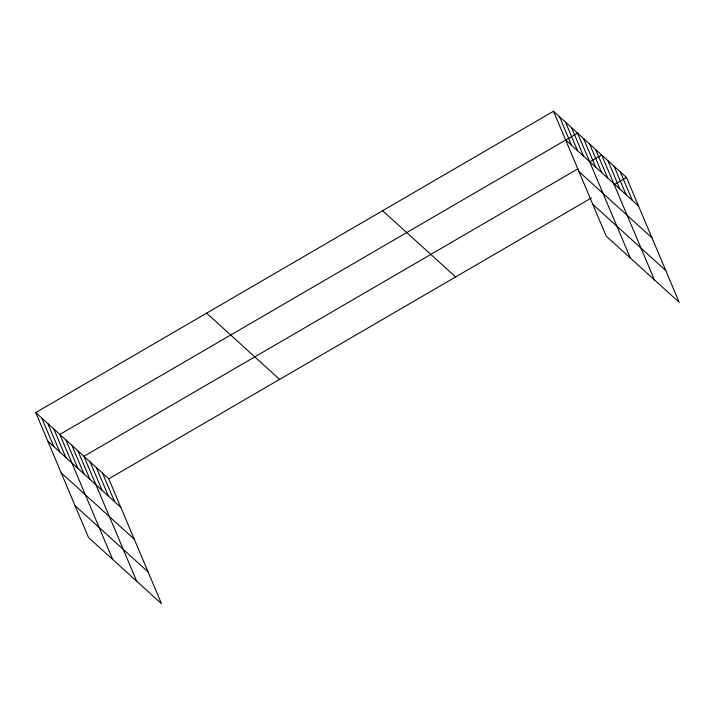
<?xml version="1.0" encoding="UTF-8"?>
<svg xmlns="http://www.w3.org/2000/svg" width="715" height="715" viewBox="0 0 715 715"><rect width="100%" height="100%" fill="white"/><g stroke="black" fill="none" stroke-linecap="round" stroke-linejoin="round"><path stroke-width="1.07" d="M35.75 412.591L108.76 478.827L161.519 603.728L88.508 537.492L35.75 412.591L553.481 111.272L626.492 177.508L679.25 302.409L606.24 236.173L553.481 111.272M577.935 168.794L83.941 456.304L136.699 581.206M589.33 162.171L601.664 154.985L654.431 279.887M108.76 478.827L591.368 197.948M614.149 184.684L626.492 177.508M565.52 139.782L638.531 206.009M578.962 171.591L651.973 237.827M592.807 204.365L665.817 270.601M382.632 210.71L455.643 276.937M206.599 313.161L279.61 379.388M47.789 441.101L120.799 507.337M61.231 472.91L134.241 539.146M75.075 505.684L148.085 571.92M620.28 171.877L632.328 200.388M614.078 166.246L626.117 194.757M607.875 160.616L619.914 189.126M595.64 149.524L607.687 178.035M589.616 144.055L601.664 172.565M583.592 138.594L595.64 167.104M630.335 258.035L577.577 133.133L59.845 434.452L112.604 559.353M571.553 127.663L583.592 156.174M565.529 122.202L577.568 150.713M559.505 116.742L571.544 145.243M102.558 473.196L114.597 501.707M96.346 467.565L108.394 496.076M90.144 461.935L102.182 490.445M77.917 450.843L89.956 479.354M71.893 445.382L83.932 473.884M65.869 439.913L77.908 468.423M53.822 428.982L65.86 457.493M47.798 423.521L59.837 452.032M41.774 418.06L53.813 446.571"/></g></svg>
